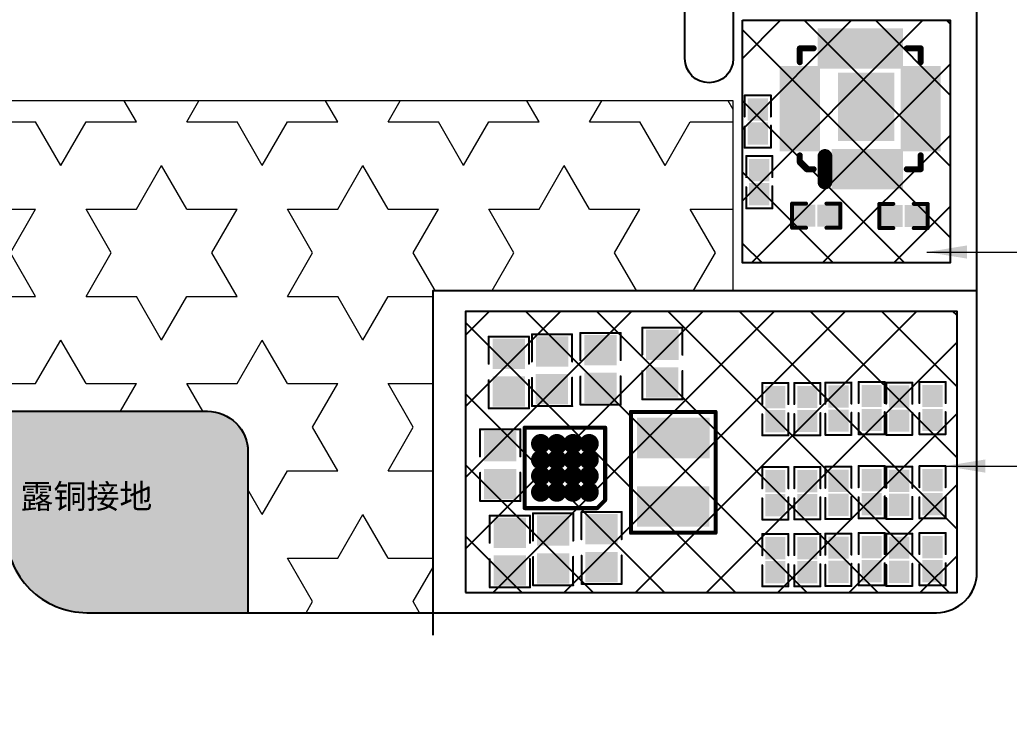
# Model space of a CAD drawing. Header units: inches. Extents: x 1765 to 5217, y -1519 to 441.
# Drawn here: x 4706.31 to 4730.87, y -1325.51 to -1308.15 of the extents above; entities that cross this region are included whole.
import ezdxf

# ---------------------------------------------------------------- set-up
doc = ezdxf.new("R2010")
doc.units = ezdxf.units.IN
doc.header["$MEASUREMENT"] = 0
doc.layers.add('EMI', color=5, linetype='Continuous', lineweight=5)
for name, color, linetype in [('FPC', 7, 'Continuous'), ('TOPLAYER', 1, 'Continuous'), ('TOPOVERLAY', 2, 'Continuous'), ('TOPPASTE', 8, 'Continuous'), ('TOPSOLDER', 216, 'Continuous')]:
    doc.layers.add(name, color=color, linetype=linetype)
doc.styles.add('TITLE', font='arial.ttf')
doc.dimstyles.new('ISO-25$7', dxfattribs={"dimscale": 0.5, "dimtxt": 2.5, "dimasz": 2, "dimexe": 1.25, "dimexo": 0.625, "dimtad": 0, "dimdsep": 46, "dimtxsty": 'TITLE', "dimcen": 2.5, "dimclrd": 7, "dimclre": 256, "dimclrt": 7, "dimadec": 0, "dimazin": 0, "dimtfac": 1, "dimtmove": 0, "dimatfit": 0, "dimfxl": 0, "dimlwd": 9, "dimlwe": 9, "dimarcsym": 0})
pattern_1 = [(45, (1052.9501, 206.2259), (-0.88388348, 0.88388348), []), (135, (1052.9501, 206.2259), (-0.88388348, -0.88388348), [])]

# ---------------------------------------------------------------- blocks, each defined once
blk = doc.blocks.new('IC_CHSC6413_5')
at = {"layer": 'TOPLAYER', "const_width": 0.170002}
blk.add_lwpolyline([(-0.314998, 0), (0.314998, 0)], dxfattribs=at)
at = {"layer": 'TOPLAYER', "const_width": 0.085001}
for points in [[(-0.357497, 0, 1), (-0.272499, 0, 1)], [(0.272499, 0, 1), (0.357497, 0, 1)]]:
    blk.add_lwpolyline(points, format="xyb", close=True, dxfattribs=at)
at = {"layer": 'TOPLAYER'}
for points in [[(0.539991, 0.224993), (0.709993, 0.224993), (0.539991, 1.024992), (0.709993, 1.024992)], [(0.890003, 0.224993), (1.060005, 0.224993), (0.890003, 1.024992), (1.060005, 1.024992)], [(1.23999, 0.224993), (1.409992, 0.224993), (1.23999, 1.024992), (1.409992, 1.024992)], [(1.590002, 0.224993), (1.760004, 0.224993), (1.590002, 1.024992), (1.760004, 1.024992)], [(1.939988, 0.224993), (2.109991, 0.224993), (1.939988, 1.024992), (2.109991, 1.024992)], [(2.29, 0.224993), (2.460003, 0.224993), (2.29, 1.024992), (2.460003, 1.024992)], [(2.599995, 0.085001), (2.599995, -0.085001), (3.399993, 0.085001), (3.399993, -0.085001)], [(0.399999, -0.435013), (0.399999, -0.265011), (-0.399999, -0.435013), (-0.399999, -0.265011)], [(0.799998, -1.625021), (2.299995, -1.625021), (0.799998, -0.425023), (2.299995, -0.425023)], [(2.599995, -0.265011), (2.599995, -0.435013), (3.399993, -0.265011), (3.399993, -0.435013)], [(0.399999, -0.785), (0.399999, -0.614997), (-0.399999, -0.785), (-0.399999, -0.614997)], [(2.599995, -0.614997), (2.599995, -0.785), (3.399993, -0.614997), (3.399993, -0.785)], [(0.399999, -1.135012), (0.399999, -0.96501), (-0.399999, -1.135012), (-0.399999, -0.965009)], [(2.599995, -0.965009), (2.599995, -1.135012), (3.399993, -0.965009), (3.399993, -1.135012)], [(0.399999, -1.484998), (0.399999, -1.314996), (-0.399999, -1.484998), (-0.399999, -1.314996)], [(2.599995, -1.314996), (2.599995, -1.484998), (3.399993, -1.314996), (3.399993, -1.484998)], [(0.399999, -1.83501), (0.399999, -1.665008), (-0.399999, -1.83501), (-0.399999, -1.665008)], [(2.599995, -1.665008), (2.599995, -1.83501), (3.399993, -1.665008), (3.399993, -1.83501)], [(0.709994, -1.975002), (0.539991, -1.975002), (0.709994, -2.775001), (0.539991, -2.775001)], [(1.060006, -1.975002), (0.890003, -1.975002), (1.060005, -2.775001), (0.890003, -2.775001)], [(1.409992, -1.975002), (1.23999, -1.975002), (1.409992, -2.775001), (1.23999, -2.775001)], [(1.760004, -1.975002), (1.590002, -1.975002), (1.760004, -2.775001), (1.590002, -2.775001)], [(2.109991, -1.975002), (1.939989, -1.975002), (2.109991, -2.775001), (1.939989, -2.775001)], [(2.460003, -1.975002), (2.290001, -1.975002), (2.460003, -2.775001), (2.290001, -2.775001)]]:
    blk.add_solid(points, dxfattribs=at)
at = {"layer": 'TOPOVERLAY'}
for points, const_width in [([(0.172974, 0.624992), (0, 0.452018)], 0.15), ([(0, 0.452018), (0, 0.281991)], 0.15), ([(0.172974, 0.624992), (0.343002, 0.624992)], 0.15), ([(2.656992, 0.624992), (2.999991, 0.624992)], 0.150012), ([(2.999994, 0.62499), (2.999994, 0.281991)], 0.150012), ([(0, -2.032), (0, -2.374999)], 0.150012), ([(2.999994, -2.032), (2.999994, -2.374999)], 0.150012), ([(0.000003, -2.375002), (0.343002, -2.375002)], 0.150012), ([(2.656992, -2.375002), (2.999991, -2.375002)], 0.150012)]:
    blk.add_lwpolyline(points, dxfattribs=dict(at, const_width=const_width))
for points, const_width in [([(-0.037501, 0.452018, 1), (0.037501, 0.452018, 1)], 0.074999), ([(-0.037501, 0.452018, 1), (0.037501, 0.452018, 1)], 0.074999), ([(0.135473, 0.624992, 1), (0.210475, 0.624992, 1)], 0.074999), ([(0.135473, 0.624992, 1), (0.210475, 0.624992, 1)], 0.074999), ([(0.305501, 0.624992, 1), (0.380502, 0.624992, 1)], 0.074999), ([(2.619489, 0.624992, 1), (2.694495, 0.624992, 1)], 0.075006), ([(2.962488, 0.624992, 1), (3.037495, 0.624992, 1)], 0.075006), ([(2.962491, 0.62499, 1), (3.037497, 0.62499, 1)], 0.075006), ([(-0.037501, 0.281991, 1), (0.037501, 0.281991, 1)], 0.074999), ([(2.962491, 0.281991, 1), (3.037497, 0.281991, 1)], 0.075006), ([(-0.037503, -2.032, 1), (0.037503, -2.032, 1)], 0.075006), ([(2.962491, -2.032, 1), (3.037497, -2.032, 1)], 0.075006), ([(-0.037503, -2.374999, 1), (0.037503, -2.374999, 1)], 0.075006), ([(-0.037501, -2.375002, 1), (0.037506, -2.375002, 1)], 0.075006), ([(0.305499, -2.375002, 1), (0.380505, -2.375002, 1)], 0.075006), ([(2.619489, -2.375002, 1), (2.694495, -2.375002, 1)], 0.075006), ([(2.962488, -2.375002, 1), (3.037495, -2.375002, 1)], 0.075006), ([(2.962491, -2.374999, 1), (3.037497, -2.374999, 1)], 0.075006)]:
    blk.add_lwpolyline(points, format="xyb", close=True, dxfattribs=dict(at, const_width=const_width))
at = {"layer": 'TOPPASTE', "const_width": 0.170002}
blk.add_lwpolyline([(-0.314998, 0), (0.314998, 0)], dxfattribs=at)
at = {"layer": 'TOPPASTE', "const_width": 0.085001}
for points in [[(-0.357497, 0, 1), (-0.272499, 0, 1)], [(0.272499, 0, 1), (0.357497, 0, 1)]]:
    blk.add_lwpolyline(points, format="xyb", close=True, dxfattribs=at)
at = {"layer": 'TOPPASTE'}
for points in [[(0.539991, 0.224993), (0.709993, 0.224993), (0.539991, 1.024992), (0.709993, 1.024992)], [(0.890003, 0.224993), (1.060005, 0.224993), (0.890003, 1.024992), (1.060005, 1.024992)], [(1.23999, 0.224993), (1.409992, 0.224993), (1.23999, 1.024992), (1.409992, 1.024992)], [(1.590002, 0.224993), (1.760004, 0.224993), (1.590002, 1.024992), (1.760004, 1.024992)], [(1.939988, 0.224993), (2.109991, 0.224993), (1.939988, 1.024992), (2.109991, 1.024992)], [(2.29, 0.224993), (2.460003, 0.224993), (2.29, 1.024992), (2.460003, 1.024992)], [(2.599995, 0.085001), (2.599995, -0.085001), (3.399993, 0.085001), (3.399993, -0.085001)], [(0.399999, -0.435013), (0.399999, -0.265011), (-0.399999, -0.435013), (-0.399999, -0.265011)], [(0.799998, -1.625021), (2.299995, -1.625021), (0.799998, -0.425023), (2.299995, -0.425023)], [(2.599995, -0.265011), (2.599995, -0.435013), (3.399993, -0.265011), (3.399993, -0.435013)], [(0.399999, -0.785), (0.399999, -0.614997), (-0.399999, -0.785), (-0.399999, -0.614997)], [(2.599995, -0.614997), (2.599995, -0.785), (3.399993, -0.614997), (3.399993, -0.785)], [(0.399999, -1.135012), (0.399999, -0.96501), (-0.399999, -1.135012), (-0.399999, -0.965009)], [(2.599995, -0.965009), (2.599995, -1.135012), (3.399993, -0.965009), (3.399993, -1.135012)], [(0.399999, -1.484998), (0.399999, -1.314996), (-0.399999, -1.484998), (-0.399999, -1.314996)], [(2.599995, -1.314996), (2.599995, -1.484998), (3.399993, -1.314996), (3.399993, -1.484998)], [(0.399999, -1.83501), (0.399999, -1.665008), (-0.399999, -1.83501), (-0.399999, -1.665008)], [(2.599995, -1.665008), (2.599995, -1.83501), (3.399993, -1.665008), (3.399993, -1.83501)], [(0.709994, -1.975002), (0.539991, -1.975002), (0.709994, -2.775001), (0.539991, -2.775001)], [(1.060006, -1.975002), (0.890003, -1.975002), (1.060005, -2.775001), (0.890003, -2.775001)], [(1.409992, -1.975002), (1.23999, -1.975002), (1.409992, -2.775001), (1.23999, -2.775001)], [(1.760004, -1.975002), (1.590002, -1.975002), (1.760004, -2.775001), (1.590002, -2.775001)], [(2.109991, -1.975002), (1.939989, -1.975002), (2.109991, -2.775001), (1.939989, -2.775001)], [(2.460003, -1.975002), (2.290001, -1.975002), (2.460003, -2.775001), (2.290001, -2.775001)]]:
    blk.add_solid(points, dxfattribs=at)
at = {"layer": 'TOPSOLDER', "const_width": 0.370002}
blk.add_lwpolyline([(-0.314998, 0), (0.314998, 0)], dxfattribs=at)
at = {"layer": 'TOPSOLDER', "const_width": 0.185001}
for points in [[(-0.407497, 0, 1), (-0.222499, 0, 1)], [(0.222499, 0, 1), (0.407497, 0, 1)]]:
    blk.add_lwpolyline(points, format="xyb", close=True, dxfattribs=at)
at = {"layer": 'TOPSOLDER'}
for points in [[(0.439991, 0.124993), (0.809993, 0.124993), (0.439991, 1.124991), (0.809993, 1.124991)], [(0.790003, 0.124993), (1.160005, 0.124993), (0.790003, 1.124991), (1.160005, 1.124991)], [(1.13999, 0.124993), (1.509992, 0.124993), (1.13999, 1.124991), (1.509992, 1.124991)], [(1.490002, 0.124993), (1.860004, 0.124993), (1.490002, 1.124991), (1.860004, 1.124991)], [(1.839989, 0.124993), (2.20999, 0.124993), (1.839989, 1.124991), (2.20999, 1.124991)], [(2.190001, 0.124993), (2.560002, 0.124993), (2.190001, 1.124991), (2.560002, 1.124991)], [(2.499995, 0.185001), (2.499995, -0.185001), (3.499993, 0.185001), (3.499993, -0.185001)], [(0.499999, -0.535013), (0.499999, -0.165011), (-0.499999, -0.535013), (-0.499999, -0.165011)], [(2.499995, -0.165011), (2.499995, -0.535013), (3.499993, -0.165011), (3.499993, -0.535013)], [(0.699999, -1.725021), (2.399995, -1.725021), (0.699999, -0.325023), (2.399995, -0.325023)], [(0.499999, -0.884999), (0.499999, -0.514998), (-0.499999, -0.884999), (-0.499999, -0.514998)], [(2.499995, -0.514998), (2.499995, -0.884999), (3.499993, -0.514998), (3.499993, -0.884999)], [(0.499999, -1.235011), (0.499999, -0.86501), (-0.499999, -1.235011), (-0.499999, -0.86501)], [(2.499995, -0.86501), (2.499995, -1.235011), (3.499993, -0.86501), (3.499993, -1.235011)], [(0.499999, -1.584998), (0.499999, -1.214996), (-0.499999, -1.584998), (-0.499999, -1.214996)], [(2.499995, -1.214996), (2.499995, -1.584998), (3.499993, -1.214996), (3.499993, -1.584998)], [(0.499999, -1.93501), (0.499999, -1.565008), (-0.499999, -1.93501), (-0.499999, -1.565008)], [(2.499995, -1.565008), (2.499995, -1.93501), (3.499993, -1.565008), (3.499993, -1.93501)], [(0.809993, -1.875003), (0.439992, -1.875003), (0.809993, -2.875001), (0.439992, -2.875001)], [(1.160005, -1.875003), (0.790004, -1.875003), (1.160005, -2.875001), (0.790003, -2.875001)], [(1.509992, -1.875003), (1.13999, -1.875003), (1.509992, -2.875001), (1.13999, -2.875001)], [(1.860004, -1.875003), (1.490002, -1.875003), (1.860004, -2.875001), (1.490002, -2.875001)], [(2.209991, -1.875003), (1.839989, -1.875003), (2.20999, -2.875001), (1.839989, -2.875001)], [(2.560003, -1.875003), (2.190001, -1.875003), (2.560003, -2.875001), (2.190001, -2.875001)]]:
    blk.add_solid(points, dxfattribs=at)
blk = doc.blocks.new('0201_3')
at = {"layer": 'TOPLAYER'}
for points in [[(-0.174998, -0.174998), (0.174998, -0.174998), (-0.174998, 0.174998), (0.174998, 0.174998)], [(0.425, -0.174998), (0.774997, -0.174998), (0.425, 0.174998), (0.774997, 0.174998)]]:
    blk.add_solid(points, dxfattribs=at)
at = {"layer": 'TOPOVERLAY', "const_width": 0.1}
for points in [[(0.045593, 0.299999), (-0.299999, 0.299999)], [(-0.299999, 0.299999), (-0.299999, -0.299999)], [(0.898144, 0.299999), (0.554406, 0.299999)], [(0.899998, 0.298145), (0.899998, -0.299999)], [(0.045593, -0.299999), (-0.299999, -0.299999)], [(0.899998, -0.299999), (0.554406, -0.299999)]]:
    blk.add_lwpolyline(points, dxfattribs=at)
at = {"layer": 'TOPOVERLAY', "const_width": 0.05}
for points in [[(-0.324998, 0.299999, 1), (-0.275001, 0.299999, 1)], [(-0.324998, 0.299999, 1), (-0.275001, 0.299999, 1)], [(0.020594, 0.299999, 1), (0.070592, 0.299999, 1)], [(0.529407, 0.299999, 1), (0.579404, 0.299999, 1)], [(0.873145, 0.299999, 1), (0.923143, 0.299999, 1)], [(0.875, 0.298145, 1), (0.924997, 0.298145, 1)], [(-0.324998, -0.299999, 1), (-0.275001, -0.299999, 1)], [(-0.324998, -0.299999, 1), (-0.275001, -0.299999, 1)], [(0.020594, -0.299999, 1), (0.070592, -0.299999, 1)], [(0.529407, -0.299999, 1), (0.579404, -0.299999, 1)], [(0.875, -0.299999, 1), (0.924997, -0.299999, 1)], [(0.875, -0.299999, 1), (0.924997, -0.299999, 1)]]:
    blk.add_lwpolyline(points, format="xyb", close=True, dxfattribs=at)
at = {"layer": 'TOPPASTE'}
for points in [[(-0.174998, -0.174998), (0.174998, -0.174998), (-0.174998, 0.174998), (0.174998, 0.174998)], [(0.425, -0.174998), (0.774997, -0.174998), (0.425, 0.174998), (0.774997, 0.174998)]]:
    blk.add_solid(points, dxfattribs=at)
at = {"layer": 'TOPSOLDER'}
for points in [[(-0.274998, -0.274998), (0.274998, -0.274998), (-0.274998, 0.274998), (0.274998, 0.274998)], [(0.325001, -0.274998), (0.874997, -0.274998), (0.325001, 0.274998), (0.874997, 0.274998)]]:
    blk.add_solid(points, dxfattribs=at)
blk = doc.blocks.new('L2_2')
at = {"layer": 'TOPLAYER'}
for points in [[(-1.197, -0.798998), (-1.197, 0.800999), (-1.996999, -0.798998), (-1.996999, 0.800999)], [(0.499999, -0.800997), (0.499999, 0.799), (-0.299999, -0.800997), (-0.299999, 0.799)]]:
    blk.add_solid(points, dxfattribs=at)
at = {"layer": 'TOPOVERLAY', "const_width": 0.1}
for points in [[(-2.253, 1.05), (0.750001, 1.05)], [(-2.253, 1.047001), (-2.253, -1.050999)], [(0.750001, 1.05), (0.750001, -1.050999)], [(-2.253, -1.050999), (0.750001, -1.050999)]]:
    blk.add_lwpolyline(points, dxfattribs=at)
at = {"layer": 'TOPOVERLAY', "const_width": 0.05}
for points in [[(-2.277999, 1.05, 1), (-2.228002, 1.05, 1)], [(-2.277999, 1.047001, 1), (-2.228002, 1.047001, 1)], [(0.725002, 1.05, 1), (0.775, 1.05, 1)], [(0.725002, 1.05, 1), (0.775, 1.05, 1)], [(-2.277999, -1.050999, 1), (-2.228002, -1.050999, 1)], [(-2.277999, -1.050999, 1), (-2.228002, -1.050999, 1)], [(0.725002, -1.050999, 1), (0.775, -1.050999, 1)], [(0.725002, -1.050999, 1), (0.775, -1.050999, 1)]]:
    blk.add_lwpolyline(points, format="xyb", close=True, dxfattribs=at)
at = {"layer": 'TOPPASTE'}
for points in [[(-1.197, -0.798998), (-1.197, 0.800999), (-1.996999, -0.798998), (-1.996999, 0.800999)], [(0.499999, -0.800997), (0.499999, 0.799), (-0.299999, -0.800997), (-0.299999, 0.799)]]:
    blk.add_solid(points, dxfattribs=at)
at = {"layer": 'TOPSOLDER'}
for points in [[(-1.0954, -0.900598), (-1.0954, 0.902599), (-2.098599, -0.900598), (-2.098599, 0.902599)], [(0.601599, -0.902597), (0.601599, 0.9006), (-0.401599, -0.902597), (-0.401599, 0.9006)]]:
    blk.add_solid(points, dxfattribs=at)
blk = doc.blocks.new('BV6802_15')
at = {"layer": 'TOPLAYER', "const_width": 0.14}
for points in [[(-0.07, 0, 1), (0.07, 0, 1)], [(0.329999, 0, 1), (0.469999, 0, 1)], [(0.729999, 0, 1), (0.869998, 0, 1)], [(1.129998, 0, 1), (1.269997, 0, 1)], [(-0.07, -0.399999, 1), (0.07, -0.399999, 1)], [(0.329999, -0.399999, 1), (0.469999, -0.399999, 1)], [(0.729999, -0.399999, 1), (0.869998, -0.399999, 1)], [(1.129998, -0.399999, 1), (1.269997, -0.399999, 1)], [(-0.07, -0.799998, 1), (0.07, -0.799998, 1)], [(0.329999, -0.799998, 1), (0.469999, -0.799998, 1)], [(0.729999, -0.799998, 1), (0.869998, -0.799998, 1)], [(1.129998, -0.799998, 1), (1.269997, -0.799998, 1)], [(-0.07, -1.199998, 1), (0.07, -1.199998, 1)], [(0.329999, -1.199998, 1), (0.469999, -1.199998, 1)], [(0.729999, -1.199998, 1), (0.869998, -1.199998, 1)], [(1.129998, -1.199998, 1), (1.269997, -1.199998, 1)]]:
    blk.add_lwpolyline(points, format="xyb", close=True, dxfattribs=at)
at = {"layer": 'TOPOVERLAY', "const_width": 0.1}
for points in [[(-0.2, 0.399999), (-0.399999, 0.2)], [(-0.399999, 0.2), (-0.399999, -1.599997)], [(1.599997, 0.399999), (-0.2, 0.399999)], [(1.599997, 0.399999), (1.599997, -1.599997)], [(1.599997, -1.599997), (-0.399999, -1.599997)]]:
    blk.add_lwpolyline(points, dxfattribs=at)
at = {"layer": 'TOPOVERLAY', "const_width": 0.05}
for points in [[(-0.424998, 0.2, 1), (-0.375001, 0.2, 1)], [(-0.424998, 0.2, 1), (-0.375001, 0.2, 1)], [(-0.224998, 0.399999, 1), (-0.175001, 0.399999, 1)], [(-0.224998, 0.399999, 1), (-0.175001, 0.399999, 1)], [(1.574998, 0.399999, 1), (1.624995, 0.399999, 1)], [(1.574998, 0.399999, 1), (1.624995, 0.399999, 1)], [(-0.424998, -1.599997, 1), (-0.375001, -1.599997, 1)], [(-0.424998, -1.599997, 1), (-0.375001, -1.599997, 1)], [(1.574998, -1.599997, 1), (1.624995, -1.599997, 1)], [(1.574998, -1.599997, 1), (1.624995, -1.599997, 1)]]:
    blk.add_lwpolyline(points, format="xyb", close=True, dxfattribs=at)
at = {"layer": 'TOPPASTE', "const_width": 0.14}
for points in [[(-0.07, 0, 1), (0.07, 0, 1)], [(0.329999, 0, 1), (0.469999, 0, 1)], [(0.729999, 0, 1), (0.869998, 0, 1)], [(1.129998, 0, 1), (1.269997, 0, 1)], [(-0.07, -0.399999, 1), (0.07, -0.399999, 1)], [(0.329999, -0.399999, 1), (0.469999, -0.399999, 1)], [(0.729999, -0.399999, 1), (0.869998, -0.399999, 1)], [(1.129998, -0.399999, 1), (1.269997, -0.399999, 1)], [(-0.07, -0.799998, 1), (0.07, -0.799998, 1)], [(0.329999, -0.799998, 1), (0.469999, -0.799998, 1)], [(0.729999, -0.799998, 1), (0.869998, -0.799998, 1)], [(1.129998, -0.799998, 1), (1.269997, -0.799998, 1)], [(-0.07, -1.199998, 1), (0.07, -1.199998, 1)], [(0.329999, -1.199998, 1), (0.469999, -1.199998, 1)], [(0.729999, -1.199998, 1), (0.869998, -1.199998, 1)], [(1.129998, -1.199998, 1), (1.269997, -1.199998, 1)]]:
    blk.add_lwpolyline(points, format="xyb", close=True, dxfattribs=at)
at = {"layer": 'TOPSOLDER', "const_width": 0.2416}
for points in [[(-0.1208, 0, 1), (0.1208, 0, 1)], [(0.279199, 0, 1), (0.520799, 0, 1)], [(0.679199, 0, 1), (0.920798, 0, 1)], [(1.079198, 0, 1), (1.320797, 0, 1)], [(-0.1208, -0.399999, 1), (0.1208, -0.399999, 1)], [(0.279199, -0.399999, 1), (0.520799, -0.399999, 1)], [(0.679199, -0.399999, 1), (0.920798, -0.399999, 1)], [(1.079198, -0.399999, 1), (1.320797, -0.399999, 1)], [(-0.1208, -0.799998, 1), (0.1208, -0.799998, 1)], [(0.279199, -0.799998, 1), (0.520799, -0.799998, 1)], [(0.679199, -0.799998, 1), (0.920798, -0.799998, 1)], [(1.079198, -0.799998, 1), (1.320797, -0.799998, 1)], [(-0.1208, -1.199998, 1), (0.1208, -1.199998, 1)], [(0.279199, -1.199998, 1), (0.520799, -1.199998, 1)], [(0.679199, -1.199998, 1), (0.920798, -1.199998, 1)], [(1.079198, -1.199998, 1), (1.320797, -1.199998, 1)]]:
    blk.add_lwpolyline(points, format="xyb", close=True, dxfattribs=at)
blk = doc.blocks.new('0402_11')
at = {"layer": 'TOPLAYER'}
for points in [[(-0.274998, -0.299999), (0.274998, -0.299999), (-0.274998, 0.299999), (0.274998, 0.299999)], [(0.665002, -0.301), (1.214999, -0.301), (0.665002, 0.298999), (1.214999, 0.298999)]]:
    blk.add_solid(points, dxfattribs=at)
at = {"layer": 'TOPOVERLAY', "const_width": 0.05}
for points in [[(-0.424998, -0.499999), (-0.424998, 0.499999)], [(0.249999, 0.499999), (-0.424998, 0.499999)], [(1.353, 0.499001), (0.653001, 0.499001)], [(1.358001, -0.496999), (1.358001, 0.502999)], [(0.249999, -0.499999), (-0.424998, -0.499999)], [(1.358001, -0.496999), (0.658002, -0.496999)]]:
    blk.add_lwpolyline(points, dxfattribs=at)
at = {"layer": 'TOPOVERLAY', "const_width": 0.024999}
for points in [[(-0.437497, 0.499999, 1), (-0.412499, 0.499999, 1)], [(-0.437497, 0.499999, 1), (-0.412499, 0.499999, 1)], [(0.2375, 0.499999, 1), (0.262499, 0.499999, 1)], [(0.640502, 0.499001, 1), (0.6655, 0.499001, 1)], [(1.3405, 0.499001, 1), (1.365499, 0.499001, 1)], [(1.345501, 0.502999, 1), (1.3705, 0.502999, 1)], [(-0.437497, -0.499999, 1), (-0.412499, -0.499999, 1)], [(-0.437497, -0.499999, 1), (-0.412499, -0.499999, 1)], [(0.2375, -0.499999, 1), (0.262499, -0.499999, 1)], [(0.645503, -0.496999, 1), (0.670502, -0.496999, 1)], [(1.345501, -0.496999, 1), (1.3705, -0.496999, 1)], [(1.345501, -0.496999, 1), (1.3705, -0.496999, 1)]]:
    blk.add_lwpolyline(points, format="xyb", close=True, dxfattribs=at)
at = {"layer": 'TOPPASTE'}
for points in [[(-0.274998, -0.299999), (0.274998, -0.299999), (-0.274998, 0.299999), (0.274998, 0.299999)], [(0.665002, -0.301), (1.214999, -0.301), (0.665002, 0.298999), (1.214999, 0.298999)]]:
    blk.add_solid(points, dxfattribs=at)
at = {"layer": 'TOPSOLDER'}
for points in [[(-0.376598, -0.401599), (0.376598, -0.401599), (-0.376598, 0.401599), (0.376598, 0.401599)], [(0.563402, -0.4026), (1.316599, -0.4026), (0.563402, 0.400599), (1.316599, 0.400599)]]:
    blk.add_solid(points, dxfattribs=at)
blk = doc.blocks.new('0201_29')
at = {"layer": 'TOPLAYER'}
for points in [[(-0.174998, -0.15), (0.174998, -0.15), (-0.174998, 0.15), (0.174998, 0.15)], [(0.421592, -0.15), (0.771589, -0.15), (0.421592, 0.15), (0.771589, 0.15)]]:
    blk.add_solid(points, dxfattribs=at)
at = {"layer": 'TOPOVERLAY', "const_width": 0.05}
for points in [[(-0.349999, 0.325001), (-0.349999, -0.325001)], [(-0.349999, 0.325001), (0.175001, 0.325001)], [(0.399999, 0.325001), (0.950001, 0.325001)], [(0.950001, 0.325001), (0.950001, -0.325001)], [(-0.349999, -0.325001), (0.175001, -0.325001)], [(0.425, -0.325001), (0.950001, -0.325001)]]:
    blk.add_lwpolyline(points, dxfattribs=at)
at = {"layer": 'TOPOVERLAY', "const_width": 0.024999}
for points in [[(-0.362499, 0.325001, 1), (-0.3375, 0.325001, 1)], [(-0.362499, 0.325001, 1), (-0.3375, 0.325001, 1)], [(0.162502, 0.325001, 1), (0.1875, 0.325001, 1)], [(0.3875, 0.325001, 1), (0.412499, 0.325001, 1)], [(0.937501, 0.325001, 1), (0.9625, 0.325001, 1)], [(0.937501, 0.325001, 1), (0.9625, 0.325001, 1)], [(-0.362499, -0.325001, 1), (-0.3375, -0.325001, 1)], [(-0.362499, -0.325001, 1), (-0.3375, -0.325001, 1)], [(0.162502, -0.325001, 1), (0.1875, -0.325001, 1)], [(0.412501, -0.325001, 1), (0.4375, -0.325001, 1)], [(0.937501, -0.325001, 1), (0.9625, -0.325001, 1)], [(0.937501, -0.325001, 1), (0.9625, -0.325001, 1)]]:
    blk.add_lwpolyline(points, format="xyb", close=True, dxfattribs=at)
at = {"layer": 'TOPPASTE'}
for points in [[(-0.174998, -0.15), (0.174998, -0.15), (-0.174998, 0.15), (0.174998, 0.15)], [(0.421592, -0.15), (0.771589, -0.15), (0.421592, 0.15), (0.771589, 0.15)]]:
    blk.add_solid(points, dxfattribs=at)
at = {"layer": 'TOPSOLDER'}
for points in [[(-0.276598, -0.2516), (0.276598, -0.2516), (-0.276598, 0.2516), (0.276598, 0.2516)], [(0.319992, -0.2516), (0.873188, -0.2516), (0.319992, 0.2516), (0.873188, 0.2516)]]:
    blk.add_solid(points, dxfattribs=at)

msp = doc.modelspace()

# ---------------------------------------------------------------- hatches: boundary and pattern name
h = msp.add_hatch()
h.set_pattern_fill('ANSI37', color=3, scale=10, style=0)
h.set_pattern_definition(pattern_1)
h.paths.add_polyline_path([(4724.248, -1308.16), (4729.405, -1308.16), (4729.405, -1314.185), (4724.248, -1314.185)])
h = msp.add_hatch()
h.set_pattern_fill('ANSI37', color=3, scale=10, style=0)
h.set_pattern_definition(pattern_1)
h.paths.add_polyline_path([(4717.376, -1322.367), (4729.576, -1322.367), (4729.576, -1315.39), (4717.376, -1315.39)])
h = msp.add_hatch(color=2)
h.paths.add_polyline_path([(4705.971, -1317.867), (4705.971, -1320.867, 0.414214), (4707.971, -1322.867), (4711.971, -1322.867), (4711.971, -1318.867, 0.414214), (4710.971, -1317.867)])
h.paths.add_polyline_path([(4706.175, -1319.528), (4709.821, -1319.528), (4709.821, -1320.619), (4706.175, -1320.619)], flags=24)
at = {"layer": 'EMI'}
h = msp.add_hatch(dxfattribs=at)
h.set_pattern_fill('STARS', color=256, scale=10, style=0)
h.set_pattern_definition([(0, (1052.95, 330.4319), (0, 2.1650635), [1.25, -1.25]), (60, (1052.95, 330.4319), (-1.875, 1.0825318), [1.25, -1.25]), (120, (1053.575, 331.5144), (-1.875, -1.0825318), [1.25, -1.25])])
edge = h.paths.add_edge_path()
edge.add_line((4679.189, -1315.36), (4679.189, -1323.509))
edge.add_arc((4681.193, -1323.507), 2.004, 180.0494, 272.745)
edge.add_line((4681.289, -1325.509), (4688.319, -1325.509))
edge.add_arc((4688.319, -1322.509), 3, 270, 360)
edge.add_line((4691.319, -1322.509), (4691.319, -1312.66))
edge.add_arc((4693.319, -1312.66), 2, 90, 180, ccw=False)
edge.add_line((4693.319, -1310.66), (4702.972, -1310.66))
edge.add_arc((4702.972, -1311.66), 1, 0, 90, ccw=False)
edge.add_line((4703.972, -1311.66), (4703.972, -1314.46))
edge.add_arc((4704.972, -1314.46), 1, 180, 269.9714)
edge.add_arc((4704.971, -1316.46), 1, 0, 89.9714, ccw=False)
edge.add_line((4705.971, -1316.46), (4705.971, -1317.867))
edge.add_line((4705.971, -1317.867), (4710.971, -1317.867))
edge.add_arc((4710.971, -1318.867), 1, 0, 90, ccw=False)
edge.add_line((4711.971, -1318.867), (4711.971, -1322.867))
edge.add_line((4711.971, -1322.867), (4716.571, -1322.867))
edge.add_line((4716.571, -1322.867), (4716.571, -1314.869))
edge.add_line((4716.571, -1314.869), (4724.02, -1314.869))
edge.add_line((4724.02, -1314.869), (4724.02, -1310.16))
edge.add_line((4724.02, -1310.16), (4705.971, -1310.16))
edge.add_line((4705.971, -1310.16), (4705.971, -1306.46))
edge.add_line((4705.971, -1306.46), (4689.119, -1306.46))
edge.add_arc((4689.119, -1308.46), 2, 90, 180)
edge.add_line((4687.119, -1308.46), (4687.119, -1320.009))
edge.add_arc((4686.119, -1320.009), 1, -90, 0, ccw=False)
edge.add_line((4686.119, -1321.009), (4684.289, -1321.009))
edge.add_arc((4684.399, -1320.005), 1.01, 180.2418, 263.7326, ccw=False)
edge.add_line((4683.389, -1320.009), (4683.389, -1315.36))
edge.add_line((4683.389, -1315.36), (4679.189, -1315.36))

# ---------------------------------------------------------------- linework, layer by layer
msp.add_lwpolyline([(4724.248, -1308.16), (4729.405, -1308.16), (4729.405, -1314.185), (4724.248, -1314.185)], close=True)
at = {"color": 251, "elevation": 0}
msp.add_lwpolyline([(4716.571, -1323.423), (4716.571, -1314.869), (4730.069, -1314.869)], dxfattribs=at)
at = {"color": 6}
msp.add_lwpolyline([(4717.376, -1322.367), (4729.576, -1322.367), (4729.576, -1315.39), (4717.376, -1315.39)], close=True, dxfattribs=at)
at = {"color": 1}
msp.add_lwpolyline([(4705.971, -1317.867), (4710.971, -1317.867, -0.414214), (4711.971, -1318.867), (4711.971, -1322.867)], format="xyb", dxfattribs=at)
at = {"layer": 'EMI'}
msp.add_lwpolyline([(4705.971, -1317.867), (4710.971, -1317.867, -0.414214), (4711.971, -1318.867), (4711.971, -1322.867), (4716.571, -1322.867), (4716.571, -1314.869), (4724.02, -1314.869), (4724.02, -1310.16), (4705.971, -1310.16)], format="xyb", dxfattribs=at)
at = {"layer": 'FPC', "color": 2, "lineweight": -3}
for points in [[(4724.02, -1305.802), (4724.02, -1309.112, -1), (4722.82, -1309.112), (4722.82, -1306.409, 0.241069)], [(4705.971, -1320.867, 0.414214), (4707.971, -1322.867), (4729.069, -1322.867, 0.414214), (4730.069, -1321.867), (4730.069, -1306.161, 0.241069)]]:
    msp.add_lwpolyline(points, format="xyb", dxfattribs=at)

# ---------------------------------------------------------------- block references
for name, p, rotation in [('IC_CHSC6413_5', (4726.298, -1311.857), 90), ('0201_29', (4724.63, -1310.374), 270), ('0201_29', (4724.667, -1311.879), 270), ('0201_3', (4726.381, -1313.011), 180), ('0201_3', (4728.548, -1313.018), 180), ('0402_11', (4720.725, -1316.346), 270), ('0402_11', (4722.26, -1316.215), 270), ('0402_11', (4718.447, -1316.437), 270), ('0402_11', (4719.521, -1316.381), 270), ('0201_29', (4725.065, -1317.515), 270), ('0201_29', (4725.86, -1317.512), 270), ('0201_29', (4726.631, -1317.503), 270), ('0201_29', (4727.457, -1317.487), 270), ('0201_29', (4728.142, -1317.503), 270), ('0201_29', (4728.968, -1317.487), 270), ('L2_2', (4722.53, -1318.631), 90), ('0402_11', (4718.234, -1318.737), 270), ('BV6802_15', (4720.441, -1319.872), 180), ('0201_29', (4725.065, -1319.604), 270), ('0201_29', (4725.86, -1319.602), 270), ('0201_29', (4726.631, -1319.593), 270), ('0201_29', (4727.457, -1319.577), 270), ('0201_29', (4728.142, -1319.593), 270), ('0201_29', (4728.968, -1319.577), 270), ('0402_11', (4720.751, -1320.793), 270), ('0402_11', (4718.473, -1320.883), 270), ('0402_11', (4719.547, -1320.827), 270), ('0201_29', (4725.065, -1321.265), 270), ('0201_29', (4725.86, -1321.263), 270), ('0201_29', (4726.631, -1321.253), 270), ('0201_29', (4727.457, -1321.238), 270), ('0201_29', (4728.142, -1321.253), 270), ('0201_29', (4728.968, -1321.238), 270)]:
    msp.add_blockref(name, p, dxfattribs=dict(rotation=rotation))

# ---------------------------------------------------------------- texts
at = {"color": 0, "insert": (4706.325, -1319.678), "char_height": 0.6, "width": 5.54663, "attachment_point": 1}
msp.add_mtext('{\\fSimSun|b0|i0|c134|p2;露铜接地}', dxfattribs=at)

# ---------------------------------------------------------------- leaders
for points in [[(4728.828, -1313.913), (4740.084, -1313.913)], [(4729.28, -1319.227), (4740.961, -1319.227)]]:
    msp.add_leader(points, dimstyle='ISO-25$7', override={"dimgap": 0.625, "dimtad": 0})

doc.saveas('drawing.dxf')
